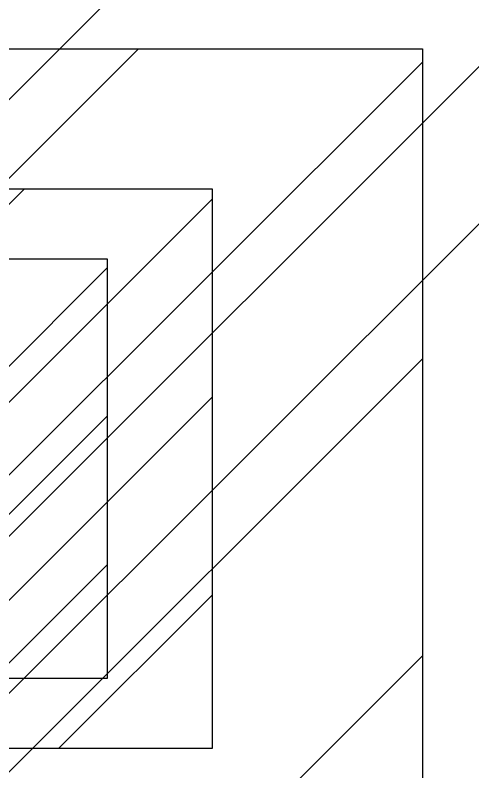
# Model space of a CAD drawing. Extents: x 1969 to 2113, y 1433 to 1529.
# Drawn here: x 2047.18 to 2060.24, y 1472.25 to 1493.88 of the extents above; entities that cross this region are included whole.
import ezdxf

# ---------------------------------------------------------------- set-up
doc = ezdxf.new("R2010")
doc.units = 0
doc.header["$LTSCALE"] = 48
doc.header["$MEASUREMENT"] = 0
for name, color, linetype in [('F-SRVC-N', 1, 'Continuous'), ('F-SRVC-N @ 128', 1, 'Continuous'), ('F-SRVC-N @ 192', 1, 'Continuous'), ('F-SRVC-N @ 384', 1, 'Continuous'), ('F-SRVC-N @ 768', 1, 'Continuous'), ('F-SRVC-N @ 96', 1, 'Continuous')]:
    doc.layers.add(name, color=color, linetype=linetype)

# ---------------------------------------------------------------- blocks, each defined once
blk = doc.blocks.new('*U64')
h = blk.add_hatch()
h.set_pattern_fill('ANSI31', color=256, scale=0.25)
h.set_pattern_definition([(45, (-0.016827, -0.005125), (-0.022097, 0.022097), [])])
h.paths.add_polyline_path([(0.09375, 0.0625), (-0.09375, 0.0625), (-0.09375, -0.0625), (0.09375, -0.0625)])
blk.add_lwpolyline([(-0.09375, 0.0625), (0.09375, 0.0625), (0.09375, -0.0625), (-0.09375, -0.0625)], close=True)
blk = doc.blocks.new('*U89')
at = {"layer": 'F-SRVC-N @ 128', "xscale": 128, "yscale": 128, "zscale": 128}
blk.add_blockref('*U64', (2040.801, 1480.916), dxfattribs=at)
at = {"layer": 'F-SRVC-N @ 192', "xscale": 192, "yscale": 192, "zscale": 192}
blk.add_blockref('*U64', (2040.801, 1480.916), dxfattribs=at)
at = {"layer": 'F-SRVC-N @ 384', "xscale": 384, "yscale": 384, "zscale": 384}
blk.add_blockref('*U64', (2040.801, 1480.916), dxfattribs=at)
at = {"layer": 'F-SRVC-N @ 768', "xscale": 768, "yscale": 768, "zscale": 768}
blk.add_blockref('*U64', (2040.801, 1480.916), dxfattribs=at)
at = {"layer": 'F-SRVC-N @ 96', "xscale": 96, "yscale": 96, "zscale": 96}
blk.add_blockref('*U64', (2040.801, 1480.916), dxfattribs=at)

msp = doc.modelspace()

# ---------------------------------------------------------------- block references
at = {"layer": 'F-SRVC-N'}
msp.add_blockref('*U89', (0, 0), dxfattribs=at)

doc.saveas('drawing.dxf')
